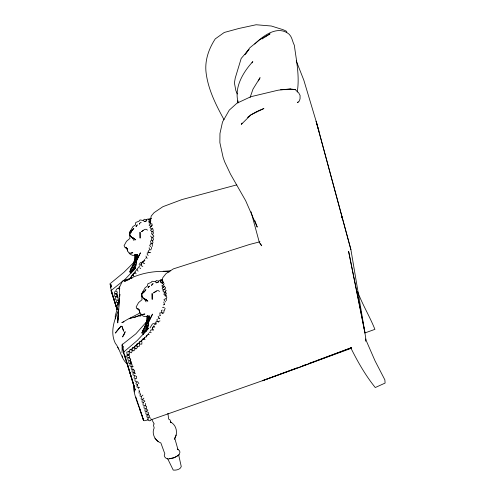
<?xml version="1.0" encoding="UTF-8"?>
<svg xmlns="http://www.w3.org/2000/svg" width="495" height="495" viewBox="0 0 495 495"><rect width="100%" height="100%" fill="white"/><g stroke="black" fill="none" stroke-linecap="round" stroke-linejoin="round"><path stroke-width="0.74" d="M121.98 352.551L122.395 344.019L122.191 348.282M145.907 412.409L145.895 414.018L146.996 414.538M146.093 327.003L146.118 325.023L148.451 315.76M133.056 373.304L133.025 374.932L134.145 375.427M136.997 385.37L136.967 387.016L139.602 387.56M144.057 406.389L144.014 408.041L145.153 408.505M140.122 394.397L140.066 396.105L141.335 396.446L142.907 395.09M142.127 400.418L142.077 402.082L143.228 402.534L144.88 401.16L142.609 399.539M145.01 409.445L144.955 411.135L146.211 411.425M132.122 370.334L132.066 371.962L133.235 372.426M132.264 230.67L133.811 228.294L129.925 233.368L129.857 235.131L132.245 238.027L134.232 238.683L135.766 239.896L132.326 237.408L134.232 238.683L132.512 237.872L133.996 240.589M139.064 393.154L139.126 391.434M141.879 343.53L141.923 342.392M135.024 254.733L134.801 259.702L132.307 267.331M134.993 258.161L135.123 255.166M147.114 316.014L146.885 320.983L144.639 327.152M147.244 315.699L147.046 320.191L145.19 325.531L145.196 326.737M116.591 300.731L116.498 302.445L117.779 302.792M135.042 379.257L134.962 380.624L135.63 381.62M148.395 318.372L148.519 316.317L147.269 316.076M139.528 344.563L139.411 346.259L137.783 346.333M117.464 305.372L117.581 303.701M136.478 254.863L136.224 258.464L134.151 264.342L132.023 268.259M148.735 328.235L137.189 340.554L123.762 351.995L123.478 352.688L135.036 389.447L134.392 391.836L135.036 389.447L129.288 370.353M148.432 318.39L148.618 316.367M147.881 418.386L147.751 419.673L149.372 420.793L150.517 420.608L151.148 419.29M118.076 317.821L117.773 322.901L117.68 319.393L118.528 313.867L118.2 316.825M118.039 318.304L117.791 320.519L118.163 313.125L119.462 302.785L119.666 286.908L122.426 281.141L126.206 279.619L132.066 278.196M136.082 382.79L135.958 383.903L137.443 384.714M141.607 263.389L141.323 265.815L142.82 266.384M151.396 249.164L151.656 247.104M114.667 295.657L114.883 293.9L117.222 294.488L117.006 296.777L114.593 296.245M119.691 296.48L119.988 294.296M160.72 282.187L160.931 280.659L162.657 280.325L162.669 281.754L161.642 282.354M148.5 318.384L148.791 316.336L147.355 316.082M137.022 257.338L137.424 254.529L135.828 262.591L136.416 261.558M148.908 320.024L149.509 315.81L147.918 323.872M176.177 435.025L174.302 439.214C178.181 433.67 176.808 424.883 170.348 421.994L171.103 422.631L170.082 420.051L169.327 419.284M297.241 91.983C299.803 76.453 296.381 60.656 294.321 45.243C292.403 41.636 292.211 37.243 289.185 34.273C277.85 24.738 263.204 35.628 254.752 44.074M164.055 310.749L163.734 312.902L162.348 313.613M136.094 256.942L136.323 255.482M133.409 382.412C132.641 395.357 140.252 407.496 143.222 419.878L143.68 420.527L144.627 420.738L148.271 419.822M135.636 258.916L136.385 254.659M147.974 318.78L148.222 317.357M150.251 221.185L151.216 216.049L154.087 212.658L162.849 206.718L181.931 199.572L236.802 184.858M119.4 298.664L117.742 306.999L115.224 315.983L115.341 318.873M162.255 281.049L162.539 279.811L160.764 279.947L160.337 281.395M118.484 311.745L118.206 315.804M162.088 280.634L162.787 277.695L165.992 273.648L173.312 268.903L249.56 244.468L259.98 241.795M136.366 254.504L133.916 264.181L134.541 262.963M129.764 356.301L127.314 354.358L126.609 356.988L128.632 357.613M146.31 337.052L146.817 335.183M124.759 333.116L125.155 331.656L122.543 336.946L124.561 333.84M111.387 284.743L110.552 287.657L113.046 295.651M130.092 364.673L130.488 363.423L132.215 364.332M134.151 264.342L137.109 255.018L136.224 258.464L136.428 255.036L135.178 254.795M123.589 346.339L122.68 349.154L131.317 376.825M118.936 308.979C114.469 319.702 109.742 331.922 115.323 343.264C120.099 349.198 120.997 357.557 126.101 362.983M133.099 264.243L134.956 258.91M250.099 97.466L253.007 89.106L260.067 77.678L258.384 80.945M148.308 319.745L146.105 325.982L144.107 329.54M365.452 341.191L365.947 339.83L364.864 332.399L350.918 249.684L316.126 121.232L303.85 80.258L296.233 60.866M137.004 258.718L138.136 255.927L136.088 260.141L135.717 264.355L133.05 268.389L132.382 270.425L129.956 272.349L130.965 271.198M149.088 319.999L150.22 317.208L148.178 321.422L147.807 325.642L145.134 329.67L144.466 331.706L142.046 333.63M134.176 269.707L136.187 265.134L136.657 260.166L140.431 252.815L136.824 260.37M146.266 330.988L148.271 326.415L148.741 321.453L152.522 314.096L148.908 321.651M153.976 424.091L153.456 425.255L154.18 427.921C151.315 433.589 155.127 440.909 160.875 442.969L164.829 453.816L164.247 455.239L164.637 456.798L166.246 458.444L168.127 458.995L174.153 457.72L169.667 458.785M130.841 277.874L131.88 275.536L133.149 275.721M144.67 337.293L143.909 339.007L145.084 339.558M131.385 270.115L129.789 271.495L134.739 261.589M143.971 330.877L141.873 332.776L146.823 322.876M141.527 341.191L142.609 338.964L143.804 339.545M166.295 298.423L166.827 297.346L166.431 296.047M141.57 396.526L141.069 399.069L142.257 399.49L143.897 398.11M149.069 218.722L148.407 219.99L150.752 219.57M115.799 290.497L117.402 288.3L119.276 288.95M131.682 366.721L132.233 365.681M146.805 323.749L146.105 325.982L148.791 316.336L144.348 316.639L142.195 315.525L141.409 314.183M164.006 310.681L165.219 308.521M135.791 264.497L132.382 270.425L134.312 269.447L130.872 272.98L131.361 272.912M145.227 330.388C142.925 333.847 148.16 329.565 147.949 328.179L145.833 331.019M145.982 329.076L148.252 325.122M242.024 123.113L241.269 124.412L250.934 114.846L257.561 111.103M131.243 268.865L130.259 269.886L132.914 265.512M150.616 243.961L149.626 245.644L150.721 246.603M144.627 327.436L142.35 331.167L143.816 329.633M129.907 360.892L130.798 359.376L129.244 357.421L127.66 358.386L128.44 360.818M143.593 402.509L143.08 403.382L143.03 405.046L144.194 405.479M139.751 223.585L139.417 224.155L140.271 222.552L141.205 222.428M118.757 287.88L119.413 286.784M139.107 264.683L140.271 262.74L143.377 261.719M150.035 327.9L152.355 324.021L156.086 322.796M134.702 268.81L135.475 267.535M150.845 229.89L151.408 228.981M146.953 321.348L135.84 333.847L121.85 344.922L124.035 352.397M144.367 292.038L145.901 289.581L141.935 294.383L141.947 296.412L144.33 299.308L146.322 299.964L147.857 301.177L144.41 298.689L146.322 299.964L144.602 299.153L146.081 301.87M160.547 280.343L161.135 279.421M154.329 324.714L156.086 323.94M130.711 233.04L131.491 231.858M251.986 62.877L252.815 61.609C242.934 72.412 233.795 87.745 238.262 102.793M149.651 221.203L150.424 219.662M163.133 285.207L164.204 283.616M147.906 334.663L148.772 333.382M150.065 331.458L150.932 330.177M152.225 328.253L153.951 325.685M245.013 54.506L249.746 47.848L259.504 39.86L270.078 33.784L264.602 37.354M145.629 258.501L146.39 257.437L147.263 258.291M152.008 243.924L152.998 242.569L152.448 240.44L151.433 240.341M162.799 290.887L163.907 289.389M133.743 269.738L135.438 267.461M245.495 54.023L249.022 49.389L241.189 58.435L235.224 78.111L234.413 82.962L235.855 90.573L237.322 93.988M177.606 455.926L178.268 455.06M164.544 286.011L163.381 287.539L161.828 285.813L163.622 284.693M156.612 320.166L157.435 319.102M298.108 101.89L297.47 102.725L299.011 101.475L300.05 98.932L300.081 95.424L298.739 92.949L295.218 89.589L290.021 88.927L278.11 90.195L250.823 96.717L236.907 103.232L229.272 110.119L222.515 121.987L219.966 133.483L219.867 142.628L223.103 157.373L224.631 161.76L230.478 174.098L245.662 200.704L257.227 227.118L254.882 220.758M149.484 222.589L150.895 220.776L148.519 221.494M129.486 278.821L144.75 259.498M144.064 261.286L144.887 260.252M151.835 229.241L152.757 228.108M162.422 283.418L163.585 282.002M129.789 271.495L131.15 269.874M141.873 332.776L143.234 331.155M148.512 219.563L149.28 218.654M165.844 291.103L164.451 292.625L163.208 291.32M129.449 278.976L130.402 277.942M130.655 269.342L131.602 268.333M135.649 268.129L125.037 279.347L111.084 290.565L117.067 309.462M143.142 220.473L144.336 219.236L146.823 220.021L146.174 220.182L147.708 218.976M146.402 330.734L142.956 334.261L143.445 334.193M133.799 262.492L123.812 272.411L109.902 283.858L111.059 287.539M130.921 349.934L147.473 335.307M149.991 219.601L151.093 218.642M141.539 314.709L139.831 316.187L140.902 315.525M151.773 225.974L149.892 227.552L151.352 228.82M150.938 218.846L151.359 218.505M152.806 284.093L151.501 285.436L152.355 283.833L153.289 283.709M159.798 280.257L158.258 281.463L158.907 281.302L156.426 280.517L155.232 281.754L155.975 281.865L152.107 281.228L151.136 282.441L147.826 283.777L147.498 285.912L145.016 287.843L141.496 294.123L142.059 299.673L138.581 302.587L136.156 306.974L137.022 308.725L139.578 310.415M129.968 363.262L131.522 362.037L129.17 360.614M247.519 117.464L250.934 114.846L263.909 108.523L258.266 110.818M165.25 296.134L166.24 295.397M151.569 232.13L152.67 231.369L153.524 232.873L152.54 234.816L151.396 233.089M151.377 238.429L152.887 237.39L153.475 239.444L152.608 240.96L151.309 239.32M117.618 302.513L118.8 301.74M262.164 38.944L263.383 38.146M143.129 230.627L141.452 231.66L144.336 229.612L146 229.228L147.51 230.132M156.34 291.215L153.537 292.941L156.426 290.893L158.084 290.509L159.594 291.413M146.075 411.227L147.869 410.126L145.443 408.573M164.439 299.376L166.017 298.454M159.978 320.859L158.301 321.8L157.521 320.97M161.809 283.722L163.554 282.806M176.963 456.254L174.401 457.584L179.252 454.818L179.951 452.022L179.326 450.518L177.414 449.095L178.002 449.707L174.754 438.217M140.005 312.982L129.133 318.601L131.255 317.901M163.239 304.926L164.699 304.227M162.558 307.655L163.548 307.185M141.737 314.331L133.978 317.734M149.441 222.484L150.697 221.902L150.492 223.431L148.809 222.775M162.36 310.049L161.358 310.507L162.113 312.958M160.757 282.614L162.997 281.649M129.121 279.502L124.517 281.432C137.882 273.574 153.858 270.289 169.228 271.749M123.979 321.806L121.838 322.678L128.36 318.929L140.413 315.414M288.95 370.873L262.313 380.76L151.427 419.686M290.392 370.334L296.87 367.933M302.631 365.793L306.232 364.456M309.109 363.386L315.587 360.985M317.029 360.447L351.586 347.62L300.719 366.931L262.313 380.76L351.19 348.338M364.765 333.005L374.907 329.354C369.784 316.484 362.389 304.543 357.557 291.493M133.124 274.007L134.9 273.407M155.999 321.558L157.559 321.045L158.375 322.214M159.396 315.829L160.683 315.433M126.299 247.246L125.136 247.593L124.066 245.693L126.491 241.306L129.968 238.398L129.405 232.842L131.367 230.163L130.909 231.06L129.405 232.842L132.932 226.562L135.395 224.965L135.735 222.496L139.046 221.154L140.017 219.947L143.241 220.479M152.906 327.164L154.434 326.756M139.386 343.406L136.818 343.976L136.942 346.277M141.842 341.265L139.287 341.822L139.392 344.099M164.532 286.735L163.338 286.982L162.137 288.313L163.257 289.977L165.615 288.189L165.287 287.137M130.934 253.056L132.796 252.728L130.061 253.285L128.904 252.964L127.425 250.612L126.955 248.342L126.175 247.401L125.136 247.593L127.407 249.152L126.955 248.342M143.018 314.337L144.887 314.009L142.145 314.566L140.995 314.245L139.516 311.893L139.039 309.623L138.26 308.682L137.022 308.725M149.249 252.691L147.232 252.84L147.275 254.776L148.29 255.315M170.707 270.815L163.152 271.291L165.417 271.514M162.286 312.791L159.817 312.908L159.996 314.9M115.05 291.308L116.857 291.246L117.389 293.232L114.803 293.727L114.543 291.926M140.184 344.143L141.855 344.105M287.632 89.638L280.807 89.682L288.814 89.292L295.218 89.589L289.909 89.62M133.242 366.566L131.472 366.56L131.15 368.169L131.788 369.685M147.733 334.608L149.224 334.694M135.531 378.483L136.632 378.545M150.746 252.667L149.205 252.568L148.092 251.33L150.01 249.301L150.833 250.012M166.933 271.662L169.197 271.885M151.124 329.806L153.196 330.097M134.553 254.671L136.707 255.055L132.685 255.401L130.111 254.244L129.325 252.902M149.168 332.318L151.222 332.702M118.429 288.43L119.809 288.733M144.713 263.637L143.699 263.383L142.696 261.948M129.956 363.516L128.768 363.182L128.756 361.43M150.95 243.398L152.194 243.8L152.355 246.362M290.021 88.927L291.264 89.341M132.617 369.449L134.665 370.347L134.683 371.795M135.141 378.508L134.027 378.013L134.578 375.507L136.62 376.423L136.651 377.852M133.347 371.887L134.696 372.518M144.602 405.504L146.6 406.445L146.638 408.61M158.258 318.031L159.811 318.774M133.594 372.419L135.587 373.391M147.98 417.532L146.897 417.007L146.873 415.398M146.489 411.5L148.432 412.508L148.512 414.618M147.467 414.476L149.391 415.503L149.515 417.601L150.814 418.275M153.586 329.924L152.67 329.429L152.466 327.981M154.372 326.867L154.805 327.108M116.894 299.89L118.763 300.985M132.165 237.402L130.668 236.387L130.024 235.243M144.255 298.683L142.758 297.668L142.071 295.732M164.284 289.198L166.308 290.596M139.739 267.783L140.722 268.618M150.567 230.342L152.33 231.932L153.289 230.973L152.875 228.999M165.596 301.938L163.913 299.679M154.892 438.224L158.245 441.67M152.182 234.321L153.871 236.134L152.014 237.897L150.616 236.022M286.865 32.088L286.141 31.08L282.985 29.663L271.316 26.012L256.125 24.75L238.899 28.469L224.235 32.472L215.251 38.888C208.655 48.962 204.571 60.761 206.112 72.913C208.259 89.756 215.969 104.971 224.037 119.679M116.195 300.069L115.088 298.491L115.886 296.777L118.064 297.346L118.169 299.735M260.345 243.707L261.713 245.78L259.448 242.835L251.052 211.767M163.981 307.42L164.352 307.983M129.659 365.081L130.711 366.708M127.425 250.612L127.685 251.021M139.516 311.893L139.769 312.302M137.523 381.447L138.866 383.675M137.146 269.62L138.086 271.229M117.637 347.249L118.701 349.093M151.557 419.203L154.124 423.831M135.166 272.176L136.082 273.822M158.109 316.218L159.446 318.731M132.938 274.465L133.817 276.148M350.72 347.7C357.675 361.69 365.428 375.346 375.26 387.536L385.098 383.074L384.875 379.888L375.068 360.911L365.508 338.982M167.539 458.426L173.225 470.077C176.016 470.429 180.298 469.588 181.269 466.593L178.596 454.627M146 256.039L146.607 257.672M139.002 390.041L139.485 391.496M139.967 392.95L140.45 394.404M163.771 302.024L164.526 304.493M151.154 243.441L150.455 240.811M117.098 309.517L111.084 290.565L117.055 309.74M127.036 248.626L127.512 250.161M139.12 309.907L139.602 311.442M113.955 298.553L117.129 308.725M131.769 378.279L134.498 387.016M135.865 397.064L143.68 420.527L140.147 410.751L139.639 408.097M147.25 413.95L147.689 415.373M148.123 416.796L148.562 418.219M111.109 286.63L110.434 284.415L111.084 286.605M117.457 294.915L117.903 296.387M124.87 355.664L125.971 359.339M127.302 363.745L128.849 368.886M124.845 355.633L125.922 359.271M126.355 360.725L134.999 389.843M128.496 353.931L128.923 355.404M129.356 356.876L129.783 358.349M130.21 359.822L131.497 364.246M131.924 365.718L132.357 367.197M132.784 368.67L133.211 370.142M133.854 372.351L134.287 373.824M136.428 381.2L136.855 382.672M137.288 384.145L137.715 385.617M138.142 387.09L138.575 388.569M318.941 131.119L316.126 121.232L350.918 249.684M116.368 293.393L117.358 297.08M118.157 300.032L118.949 302.983M166.19 299.141L166.53 300.527M122.383 355.794L122.698 357.186M149.156 247.729L149.348 248.985M167.904 413.319L168.69 419.265M127.314 354.358L127.45 355.862M155.95 322.622L156.024 324.058M165.052 291.635L165.107 293.083M165.157 294.531L165.212 295.979M150.48 219.842L150.511 221.11M129.925 233.368L129.938 234.228M145.629 403.4L145.666 405.584M117.983 302.835L118.002 304.295M237.841 100.813L237.86 102.873M140.029 232.297L140.097 238.008L140.029 232.297M152.12 293.578L152.188 299.289L152.12 293.578M166.153 293.127L165.689 295.707L163.833 294.358L164.922 292.155L166.153 293.127M136.41 225.745L136.032 226.605L137.325 224.823L136.41 225.745M130.204 349.284L129.059 351.586L131.311 352.824L132.505 350.608L130.204 349.284M143.457 291.444L141.496 294.123L143.457 291.444M137.709 346.611L136.515 348.814L134.256 347.515L135.463 345.331L137.709 346.611M132.976 347.348L131.645 349.433L133.86 350.881L135.253 348.734L132.976 347.348M148.5 287.026L148.067 287.601L149.41 286.104L148.5 287.026M118.546 328.835L115.31 333.086L121.17 326.087L118.546 328.835M152.188 225.163L150.839 226.438L149.088 225.182L150.338 224.056L151.86 223.728L152.188 225.163M144.651 221.24L143.952 221.519L146.192 221.16L144.651 221.24M156.736 282.527L156.036 282.8L158.282 282.466L156.736 282.527M128.861 351.462L126.726 352.1L127.135 354.426L129.61 354.408L128.861 351.462M123.589 331.056L121.962 326.354L123.589 331.056M342.051 217.942L341.439 214.929L342.045 217.949M359.976 307.5L348.61 251.349L364.864 332.399L359.976 307.5"/></g></svg>
